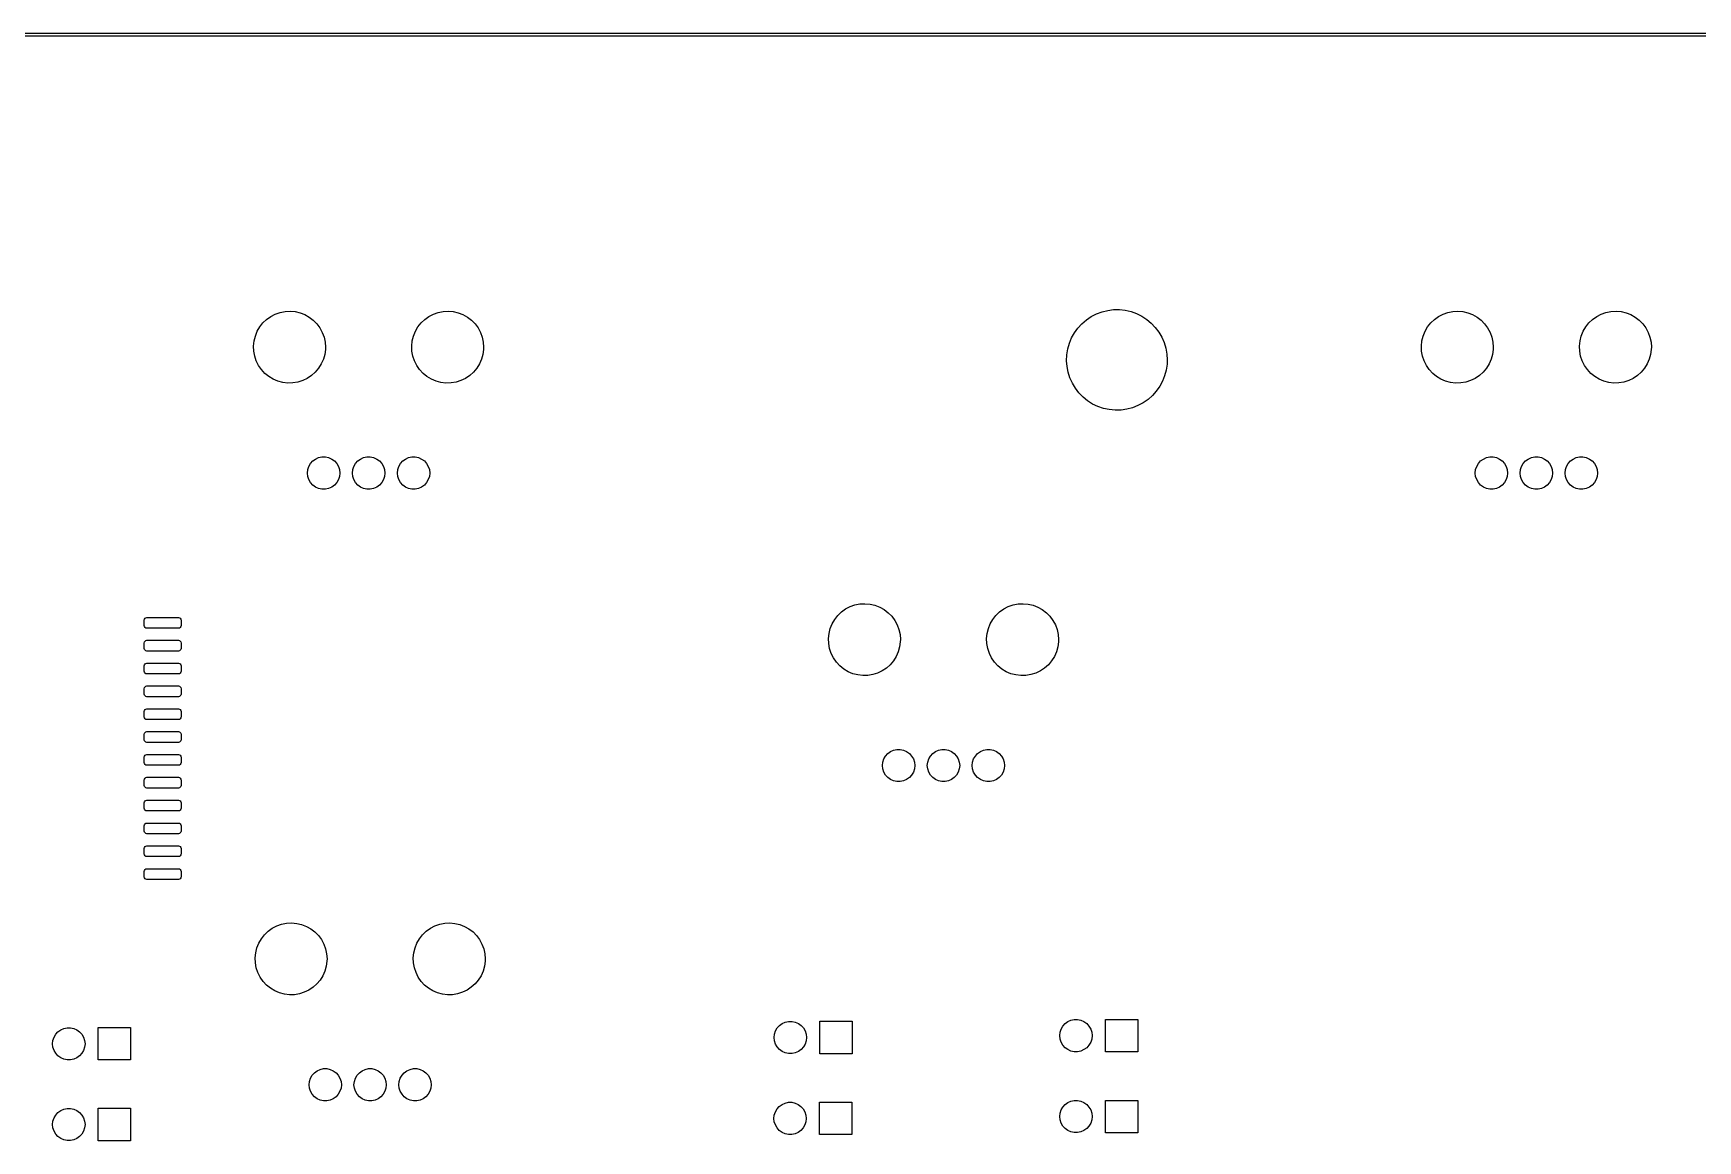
# Model space of a CAD drawing. Extents: x 0 to 360, y 0 to 260.
# Drawn here: x 179.4 to 272, y 198.5 to 260.1 of the extents above; entities that cross this region are included whole.
import ezdxf

# ---------------------------------------------------------------- set-up
doc = ezdxf.new("R2010")
doc.units = 0
doc.layers.add('BLACK', color=7, linetype='CONTINUOUS')

msp = doc.modelspace()

# ---------------------------------------------------------------- linework, layer by layer
at = {"layer": 'BLACK', "linetype": 'CONTINUOUS'}
for p, q in [((0, 260.075), (360, 260.075)), ((359.925, 259.925), (0.075, 259.925)), ((192.816, 244.456), (193.082, 244.549)), ((193.082, 244.549), (193.359, 244.604)), ((193.359, 244.604), (193.641, 244.62)), ((193.641, 244.62), (193.923, 244.595)), ((193.923, 244.595), (194.198, 244.532)), ((194.198, 244.532), (194.462, 244.43)), ((201.616, 244.456), (201.882, 244.549)), ((201.882, 244.549), (202.159, 244.604)), ((202.159, 244.604), (202.441, 244.62)), ((202.441, 244.62), (202.723, 244.595)), ((202.723, 244.595), (202.998, 244.532)), ((202.998, 244.532), (203.262, 244.43)), ((238.514, 244.472), (238.82, 244.587)), ((238.82, 244.587), (239.138, 244.665)), ((239.138, 244.665), (239.462, 244.706)), ((239.462, 244.706), (239.79, 244.708)), ((239.79, 244.708), (240.115, 244.673)), ((240.115, 244.673), (240.434, 244.599)), ((240.434, 244.599), (240.742, 244.489)), ((257.796, 244.456), (258.062, 244.549)), ((258.062, 244.549), (258.339, 244.604)), ((258.339, 244.604), (258.621, 244.62)), ((258.621, 244.62), (258.903, 244.595)), ((258.903, 244.595), (259.178, 244.532)), ((259.178, 244.532), (259.442, 244.43)), ((266.596, 244.456), (266.862, 244.549)), ((266.862, 244.549), (267.139, 244.604)), ((267.139, 244.604), (267.421, 244.62)), ((267.421, 244.62), (267.703, 244.595)), ((267.703, 244.595), (267.978, 244.532)), ((267.978, 244.532), (268.242, 244.43)), ((191.814, 243.5), (191.956, 243.744)), ((191.956, 243.744), (192.131, 243.966)), ((192.131, 243.966), (192.335, 244.161)), ((192.335, 244.161), (192.565, 244.325)), ((192.565, 244.325), (192.816, 244.456)), ((194.462, 244.43), (194.708, 244.292)), ((194.708, 244.292), (194.933, 244.12)), ((194.933, 244.12), (195.131, 243.919)), ((195.131, 243.919), (195.299, 243.692)), ((195.299, 243.692), (195.433, 243.443)), ((200.614, 243.5), (200.756, 243.744)), ((200.756, 243.744), (200.931, 243.966)), ((200.931, 243.966), (201.135, 244.161)), ((201.135, 244.161), (201.365, 244.325)), ((201.365, 244.325), (201.616, 244.456)), ((203.262, 244.43), (203.508, 244.292)), ((203.508, 244.292), (203.733, 244.12)), ((203.733, 244.12), (203.931, 243.919)), ((203.931, 243.919), (204.099, 243.692)), ((204.099, 243.692), (204.233, 243.443)), ((237.289, 243.421), (237.481, 243.685)), ((237.481, 243.685), (237.703, 243.926)), ((237.703, 243.926), (237.951, 244.139)), ((237.951, 244.139), (238.223, 244.322)), ((238.223, 244.322), (238.514, 244.472)), ((240.742, 244.489), (241.035, 244.344)), ((241.035, 244.344), (241.31, 244.166)), ((241.31, 244.166), (241.561, 243.956)), ((241.561, 243.956), (241.787, 243.719)), ((241.787, 243.719), (241.983, 243.457)), ((256.794, 243.5), (256.936, 243.744)), ((256.936, 243.744), (257.111, 243.966)), ((257.111, 243.966), (257.315, 244.161)), ((257.315, 244.161), (257.545, 244.325)), ((257.545, 244.325), (257.796, 244.456)), ((259.442, 244.43), (259.688, 244.292)), ((259.688, 244.292), (259.913, 244.12)), ((259.913, 244.12), (260.111, 243.919)), ((260.111, 243.919), (260.279, 243.692)), ((260.279, 243.692), (260.413, 243.443)), ((265.594, 243.5), (265.736, 243.744)), ((265.736, 243.744), (265.911, 243.966)), ((265.911, 243.966), (266.115, 244.161)), ((266.115, 244.161), (266.345, 244.325)), ((266.345, 244.325), (266.596, 244.456)), ((268.242, 244.43), (268.488, 244.292)), ((268.488, 244.292), (268.713, 244.12)), ((268.713, 244.12), (268.911, 243.919)), ((268.911, 243.919), (269.079, 243.692)), ((269.079, 243.692), (269.213, 243.443)), ((191.611, 242.683), (191.64, 242.964)), ((191.622, 242.401), (191.611, 242.683)), ((191.64, 242.964), (191.708, 243.238)), ((191.708, 243.238), (191.814, 243.5)), ((195.433, 243.443), (195.531, 243.178)), ((195.531, 243.178), (195.59, 242.902)), ((195.59, 242.902), (195.61, 242.62)), ((200.411, 242.683), (200.44, 242.964)), ((200.422, 242.401), (200.411, 242.683)), ((200.44, 242.964), (200.508, 243.238)), ((200.508, 243.238), (200.614, 243.5)), ((204.233, 243.443), (204.331, 243.178)), ((204.331, 243.178), (204.39, 242.902)), ((204.39, 242.902), (204.41, 242.62)), ((236.914, 242.518), (237.004, 242.833)), ((237.004, 242.833), (237.129, 243.135)), ((237.129, 243.135), (237.289, 243.421)), ((241.983, 243.457), (242.147, 243.174)), ((242.147, 243.174), (242.277, 242.874)), ((242.277, 242.874), (242.372, 242.561)), ((256.591, 242.683), (256.62, 242.964)), ((256.602, 242.401), (256.591, 242.683)), ((256.62, 242.964), (256.688, 243.238)), ((256.688, 243.238), (256.794, 243.5)), ((260.413, 243.443), (260.511, 243.178)), ((260.511, 243.178), (260.57, 242.902)), ((260.57, 242.902), (260.59, 242.62)), ((265.391, 242.683), (265.42, 242.964)), ((265.402, 242.401), (265.391, 242.683)), ((265.42, 242.964), (265.488, 243.238)), ((265.488, 243.238), (265.594, 243.5)), ((269.213, 243.443), (269.311, 243.178)), ((269.311, 243.178), (269.37, 242.902)), ((269.37, 242.902), (269.39, 242.62)), ((191.673, 242.123), (191.622, 242.401)), ((191.762, 241.855), (191.673, 242.123)), ((191.889, 241.602), (191.762, 241.855)), ((195.492, 241.943), (195.378, 241.684)), ((195.568, 242.214), (195.492, 241.943)), ((195.606, 242.494), (195.568, 242.214)), ((195.61, 242.62), (195.606, 242.494)), ((200.473, 242.123), (200.422, 242.401)), ((200.562, 241.855), (200.473, 242.123)), ((200.689, 241.602), (200.562, 241.855)), ((204.292, 241.943), (204.178, 241.684)), ((204.368, 242.214), (204.292, 241.943)), ((204.406, 242.494), (204.368, 242.214)), ((204.41, 242.62), (204.406, 242.494)), ((236.848, 241.868), (236.862, 242.195)), ((236.873, 241.542), (236.848, 241.868)), ((236.862, 242.195), (236.914, 242.518)), ((242.372, 242.561), (242.429, 242.239)), ((242.429, 242.239), (242.448, 241.912)), ((242.448, 241.912), (242.438, 241.673)), ((256.653, 242.123), (256.602, 242.401)), ((256.742, 241.855), (256.653, 242.123)), ((256.869, 241.602), (256.742, 241.855)), ((260.472, 241.943), (260.358, 241.684)), ((260.548, 242.214), (260.472, 241.943)), ((260.586, 242.494), (260.548, 242.214)), ((260.59, 242.62), (260.586, 242.494)), ((265.453, 242.123), (265.402, 242.401)), ((265.542, 241.855), (265.453, 242.123)), ((265.669, 241.602), (265.542, 241.855)), ((269.272, 241.943), (269.158, 241.684)), ((269.348, 242.214), (269.272, 241.943)), ((269.386, 242.494), (269.348, 242.214)), ((269.39, 242.62), (269.386, 242.494)), ((192.049, 241.37), (191.889, 241.602)), ((192.241, 241.162), (192.049, 241.37)), ((192.46, 240.984), (192.241, 241.162)), ((192.702, 240.838), (192.46, 240.984)), ((192.962, 240.728), (192.702, 240.838)), ((194.601, 240.883), (194.346, 240.76)), ((194.836, 241.04), (194.601, 240.883)), ((195.046, 241.228), (194.836, 241.04)), ((195.228, 241.444), (195.046, 241.228)), ((195.378, 241.684), (195.228, 241.444)), ((200.849, 241.37), (200.689, 241.602)), ((201.041, 241.162), (200.849, 241.37)), ((201.26, 240.984), (201.041, 241.162)), ((201.502, 240.838), (201.26, 240.984)), ((201.762, 240.728), (201.502, 240.838)), ((203.401, 240.883), (203.146, 240.76)), ((203.636, 241.04), (203.401, 240.883)), ((203.846, 241.228), (203.636, 241.04)), ((204.028, 241.444), (203.846, 241.228)), ((204.178, 241.684), (204.028, 241.444)), ((236.935, 241.22), (236.873, 241.542)), ((237.034, 240.909), (236.935, 241.22)), ((237.169, 240.61), (237.034, 240.909)), ((242.306, 241.033), (242.186, 240.729)), ((242.391, 241.349), (242.306, 241.033)), ((242.438, 241.673), (242.391, 241.349)), ((257.029, 241.37), (256.869, 241.602)), ((257.221, 241.162), (257.029, 241.37)), ((257.44, 240.984), (257.221, 241.162)), ((257.682, 240.838), (257.44, 240.984)), ((257.942, 240.728), (257.682, 240.838)), ((259.581, 240.883), (259.326, 240.76)), ((259.816, 241.04), (259.581, 240.883)), ((260.026, 241.228), (259.816, 241.04)), ((260.208, 241.444), (260.026, 241.228)), ((260.358, 241.684), (260.208, 241.444)), ((265.829, 241.37), (265.669, 241.602)), ((266.021, 241.162), (265.829, 241.37)), ((266.24, 240.984), (266.021, 241.162)), ((266.482, 240.838), (266.24, 240.984)), ((266.742, 240.728), (266.482, 240.838)), ((268.381, 240.883), (268.126, 240.76)), ((268.616, 241.04), (268.381, 240.883)), ((268.826, 241.228), (268.616, 241.04)), ((269.008, 241.444), (268.826, 241.228)), ((269.158, 241.684), (269.008, 241.444)), ((193.235, 240.655), (192.962, 240.728)), ((193.516, 240.622), (193.235, 240.655)), ((193.798, 240.629), (193.516, 240.622)), ((194.077, 240.675), (193.798, 240.629)), ((194.346, 240.76), (194.077, 240.675)), ((202.035, 240.655), (201.762, 240.728)), ((202.316, 240.622), (202.035, 240.655)), ((202.598, 240.629), (202.316, 240.622)), ((202.877, 240.675), (202.598, 240.629)), ((203.146, 240.76), (202.877, 240.675)), ((237.338, 240.33), (237.169, 240.61)), ((237.538, 240.071), (237.338, 240.33)), ((237.767, 239.838), (237.538, 240.071)), ((241.624, 239.929), (241.38, 239.712)), ((241.842, 240.173), (241.624, 239.929)), ((242.03, 240.441), (241.842, 240.173)), ((242.186, 240.729), (242.03, 240.441)), ((258.215, 240.655), (257.942, 240.728)), ((258.496, 240.622), (258.215, 240.655)), ((258.778, 240.629), (258.496, 240.622)), ((259.057, 240.675), (258.778, 240.629)), ((259.326, 240.76), (259.057, 240.675)), ((267.015, 240.655), (266.742, 240.728)), ((267.296, 240.622), (267.015, 240.655)), ((267.578, 240.629), (267.296, 240.622)), ((267.857, 240.675), (267.578, 240.629)), ((268.126, 240.76), (267.857, 240.675)), ((238.022, 239.632), (237.767, 239.838)), ((238.299, 239.458), (238.022, 239.632)), ((238.595, 239.318), (238.299, 239.458)), ((238.904, 239.213), (238.595, 239.318)), ((239.224, 239.144), (238.904, 239.213)), ((239.55, 239.114), (239.224, 239.144)), ((239.877, 239.121), (239.55, 239.114)), ((240.201, 239.167), (239.877, 239.121)), ((240.518, 239.251), (240.201, 239.167)), ((240.822, 239.37), (240.518, 239.251)), ((241.111, 239.525), (240.822, 239.37)), ((241.38, 239.712), (241.111, 239.525)), ((194.782, 236.149), (194.908, 236.289)), ((194.908, 236.289), (195.06, 236.399)), ((195.06, 236.399), (195.232, 236.476)), ((195.232, 236.476), (195.416, 236.515)), ((195.416, 236.515), (195.604, 236.515)), ((195.604, 236.515), (195.788, 236.476)), ((195.788, 236.476), (195.96, 236.399)), ((195.96, 236.399), (196.112, 236.289)), ((196.112, 236.289), (196.238, 236.149)), ((197.282, 236.149), (197.408, 236.289)), ((197.408, 236.289), (197.56, 236.399)), ((197.56, 236.399), (197.732, 236.476)), ((197.732, 236.476), (197.916, 236.515)), ((197.916, 236.515), (198.104, 236.515)), ((198.104, 236.515), (198.288, 236.476)), ((198.288, 236.476), (198.46, 236.399)), ((198.46, 236.399), (198.612, 236.289)), ((198.612, 236.289), (198.738, 236.149)), ((199.782, 236.149), (199.908, 236.289)), ((199.908, 236.289), (200.06, 236.399)), ((200.06, 236.399), (200.232, 236.476)), ((200.232, 236.476), (200.416, 236.515)), ((200.416, 236.515), (200.604, 236.515)), ((200.604, 236.515), (200.788, 236.476)), ((200.788, 236.476), (200.96, 236.399)), ((200.96, 236.399), (201.112, 236.289)), ((201.112, 236.289), (201.238, 236.149)), ((259.762, 236.149), (259.888, 236.289)), ((259.888, 236.289), (260.04, 236.399)), ((260.04, 236.399), (260.212, 236.476)), ((260.212, 236.476), (260.396, 236.515)), ((260.396, 236.515), (260.584, 236.515)), ((260.584, 236.515), (260.768, 236.476)), ((260.768, 236.476), (260.94, 236.399)), ((260.94, 236.399), (261.092, 236.289)), ((261.092, 236.289), (261.218, 236.149)), ((262.262, 236.149), (262.388, 236.289)), ((262.388, 236.289), (262.54, 236.399)), ((262.54, 236.399), (262.712, 236.476)), ((262.712, 236.476), (262.896, 236.515)), ((262.896, 236.515), (263.084, 236.515)), ((263.084, 236.515), (263.268, 236.476)), ((263.268, 236.476), (263.44, 236.399)), ((263.44, 236.399), (263.592, 236.289)), ((263.592, 236.289), (263.718, 236.149)), ((264.762, 236.149), (264.888, 236.289)), ((264.888, 236.289), (265.04, 236.399)), ((265.04, 236.399), (265.212, 236.476)), ((265.212, 236.476), (265.396, 236.515)), ((265.396, 236.515), (265.584, 236.515)), ((265.584, 236.515), (265.768, 236.476)), ((265.768, 236.476), (265.94, 236.399)), ((265.94, 236.399), (266.092, 236.289)), ((266.092, 236.289), (266.218, 236.149)), ((194.61, 235.62), (194.63, 235.807)), ((194.63, 235.433), (194.61, 235.62)), ((194.63, 235.807), (194.688, 235.986)), ((194.688, 235.254), (194.63, 235.433)), ((194.688, 235.986), (194.782, 236.149)), ((194.782, 235.091), (194.688, 235.254)), ((196.238, 236.149), (196.332, 235.986)), ((196.332, 235.254), (196.238, 235.091)), ((196.332, 235.986), (196.39, 235.807)), ((196.39, 235.433), (196.332, 235.254)), ((196.39, 235.807), (196.41, 235.62)), ((196.41, 235.62), (196.39, 235.433)), ((197.11, 235.62), (197.13, 235.807)), ((197.13, 235.433), (197.11, 235.62)), ((197.13, 235.807), (197.188, 235.986)), ((197.188, 235.254), (197.13, 235.433)), ((197.188, 235.986), (197.282, 236.149)), ((197.282, 235.091), (197.188, 235.254)), ((198.738, 236.149), (198.832, 235.986)), ((198.832, 235.254), (198.738, 235.091)), ((198.832, 235.986), (198.89, 235.807)), ((198.89, 235.433), (198.832, 235.254)), ((198.89, 235.807), (198.91, 235.62)), ((198.91, 235.62), (198.89, 235.433)), ((199.61, 235.62), (199.63, 235.807)), ((199.63, 235.433), (199.61, 235.62)), ((199.63, 235.807), (199.688, 235.986)), ((199.688, 235.254), (199.63, 235.433)), ((199.688, 235.986), (199.782, 236.149)), ((199.782, 235.091), (199.688, 235.254)), ((201.238, 236.149), (201.332, 235.986)), ((201.332, 235.254), (201.238, 235.091)), ((201.332, 235.986), (201.39, 235.807)), ((201.39, 235.433), (201.332, 235.254)), ((201.39, 235.807), (201.41, 235.62)), ((201.41, 235.62), (201.39, 235.433)), ((259.59, 235.62), (259.61, 235.807)), ((259.61, 235.433), (259.59, 235.62)), ((259.61, 235.807), (259.668, 235.986)), ((259.668, 235.254), (259.61, 235.433)), ((259.668, 235.986), (259.762, 236.149)), ((259.762, 235.091), (259.668, 235.254)), ((261.218, 236.149), (261.312, 235.986)), ((261.312, 235.254), (261.218, 235.091)), ((261.312, 235.986), (261.37, 235.807)), ((261.37, 235.433), (261.312, 235.254)), ((261.37, 235.807), (261.39, 235.62)), ((261.39, 235.62), (261.37, 235.433)), ((262.09, 235.62), (262.11, 235.807)), ((262.11, 235.433), (262.09, 235.62)), ((262.11, 235.807), (262.168, 235.986)), ((262.168, 235.254), (262.11, 235.433)), ((262.168, 235.986), (262.262, 236.149)), ((262.262, 235.091), (262.168, 235.254)), ((263.718, 236.149), (263.812, 235.986)), ((263.812, 235.254), (263.718, 235.091)), ((263.812, 235.986), (263.87, 235.807)), ((263.87, 235.433), (263.812, 235.254)), ((263.87, 235.807), (263.89, 235.62)), ((263.89, 235.62), (263.87, 235.433)), ((264.59, 235.62), (264.61, 235.807)), ((264.61, 235.433), (264.59, 235.62)), ((264.61, 235.807), (264.668, 235.986)), ((264.668, 235.254), (264.61, 235.433)), ((264.668, 235.986), (264.762, 236.149)), ((264.762, 235.091), (264.668, 235.254)), ((266.218, 236.149), (266.312, 235.986)), ((266.312, 235.254), (266.218, 235.091)), ((266.312, 235.986), (266.37, 235.807)), ((266.37, 235.433), (266.312, 235.254)), ((266.37, 235.807), (266.39, 235.62)), ((266.39, 235.62), (266.37, 235.433)), ((194.908, 234.951), (194.782, 235.091)), ((195.06, 234.841), (194.908, 234.951)), ((195.232, 234.764), (195.06, 234.841)), ((195.416, 234.725), (195.232, 234.764)), ((195.604, 234.725), (195.416, 234.725)), ((195.788, 234.764), (195.604, 234.725)), ((195.96, 234.841), (195.788, 234.764)), ((196.112, 234.951), (195.96, 234.841)), ((196.238, 235.091), (196.112, 234.951)), ((197.408, 234.951), (197.282, 235.091)), ((197.56, 234.841), (197.408, 234.951)), ((197.732, 234.764), (197.56, 234.841)), ((197.916, 234.725), (197.732, 234.764)), ((198.104, 234.725), (197.916, 234.725)), ((198.288, 234.764), (198.104, 234.725)), ((198.46, 234.841), (198.288, 234.764)), ((198.612, 234.951), (198.46, 234.841)), ((198.738, 235.091), (198.612, 234.951)), ((199.908, 234.951), (199.782, 235.091)), ((200.06, 234.841), (199.908, 234.951)), ((200.232, 234.764), (200.06, 234.841)), ((200.416, 234.725), (200.232, 234.764)), ((200.604, 234.725), (200.416, 234.725)), ((200.788, 234.764), (200.604, 234.725)), ((200.96, 234.841), (200.788, 234.764)), ((201.112, 234.951), (200.96, 234.841)), ((201.238, 235.091), (201.112, 234.951)), ((259.888, 234.951), (259.762, 235.091)), ((260.04, 234.841), (259.888, 234.951)), ((260.212, 234.764), (260.04, 234.841)), ((260.396, 234.725), (260.212, 234.764)), ((260.584, 234.725), (260.396, 234.725)), ((260.768, 234.764), (260.584, 234.725)), ((260.94, 234.841), (260.768, 234.764)), ((261.092, 234.951), (260.94, 234.841)), ((261.218, 235.091), (261.092, 234.951)), ((262.388, 234.951), (262.262, 235.091)), ((262.54, 234.841), (262.388, 234.951)), ((262.712, 234.764), (262.54, 234.841)), ((262.896, 234.725), (262.712, 234.764)), ((263.084, 234.725), (262.896, 234.725)), ((263.268, 234.764), (263.084, 234.725)), ((263.44, 234.841), (263.268, 234.764)), ((263.592, 234.951), (263.44, 234.841)), ((263.718, 235.091), (263.592, 234.951)), ((264.888, 234.951), (264.762, 235.091)), ((265.04, 234.841), (264.888, 234.951)), ((265.212, 234.764), (265.04, 234.841)), ((265.396, 234.725), (265.212, 234.764)), ((265.584, 234.725), (265.396, 234.725)), ((265.768, 234.764), (265.584, 234.725)), ((265.94, 234.841), (265.768, 234.764)), ((266.092, 234.951), (265.94, 234.841)), ((266.218, 235.091), (266.092, 234.951)), ((224.121, 227.698), (224.325, 227.893)), ((224.325, 227.893), (224.555, 228.057)), ((224.555, 228.057), (224.806, 228.187)), ((224.806, 228.187), (225.072, 228.281)), ((225.072, 228.281), (225.349, 228.336)), ((225.349, 228.336), (225.631, 228.352)), ((225.631, 228.352), (225.913, 228.327)), ((225.913, 228.327), (226.188, 228.264)), ((226.188, 228.264), (226.452, 228.162)), ((226.452, 228.162), (226.698, 228.024)), ((226.698, 228.024), (226.923, 227.852)), ((226.923, 227.852), (227.121, 227.651)), ((232.921, 227.698), (233.125, 227.893)), ((233.125, 227.893), (233.355, 228.057)), ((233.355, 228.057), (233.606, 228.187)), ((233.606, 228.187), (233.872, 228.281)), ((233.872, 228.281), (234.149, 228.336)), ((234.149, 228.336), (234.431, 228.352)), ((234.431, 228.352), (234.713, 228.327)), ((234.713, 228.327), (234.988, 228.264)), ((234.988, 228.264), (235.252, 228.162)), ((235.252, 228.162), (235.498, 228.024)), ((235.498, 228.024), (235.723, 227.852)), ((235.723, 227.852), (235.921, 227.651)), ((185.525, 227.435), (185.536, 227.492)), ((185.525, 227.135), (185.525, 227.435)), ((185.536, 227.078), (185.525, 227.135)), ((185.536, 227.492), (185.569, 227.541)), ((185.569, 227.029), (185.536, 227.078)), ((185.569, 227.541), (185.618, 227.574)), ((185.618, 226.996), (185.569, 227.029)), ((185.618, 227.574), (185.675, 227.585)), ((185.675, 226.985), (185.618, 226.996)), ((185.675, 227.585), (187.425, 227.585)), ((187.425, 226.985), (185.675, 226.985)), ((187.425, 227.585), (187.482, 227.574)), ((187.482, 226.996), (187.425, 226.985)), ((187.482, 227.574), (187.531, 227.541)), ((187.531, 227.029), (187.482, 226.996)), ((187.531, 227.541), (187.564, 227.492)), ((187.564, 227.078), (187.531, 227.029)), ((187.564, 227.492), (187.575, 227.435)), ((187.575, 227.135), (187.564, 227.078)), ((187.575, 227.435), (187.575, 227.135)), ((223.63, 226.696), (223.698, 226.97)), ((223.698, 226.97), (223.804, 227.232)), ((223.804, 227.232), (223.946, 227.476)), ((223.946, 227.476), (224.121, 227.698)), ((227.121, 227.651), (227.289, 227.424)), ((227.289, 227.424), (227.423, 227.175)), ((227.423, 227.175), (227.521, 226.91)), ((227.521, 226.91), (227.58, 226.634)), ((232.43, 226.696), (232.498, 226.97)), ((232.498, 226.97), (232.604, 227.232)), ((232.604, 227.232), (232.746, 227.476)), ((232.746, 227.476), (232.921, 227.698)), ((235.921, 227.651), (236.089, 227.424)), ((236.089, 227.424), (236.223, 227.175)), ((236.223, 227.175), (236.321, 226.91)), ((236.321, 226.91), (236.38, 226.634)), ((185.525, 226.165), (185.536, 226.222)), ((185.525, 225.865), (185.525, 226.165)), ((185.536, 226.222), (185.569, 226.271)), ((185.569, 226.271), (185.618, 226.304)), ((185.618, 226.304), (185.675, 226.315)), ((185.675, 226.315), (187.425, 226.315)), ((187.425, 226.315), (187.482, 226.304)), ((187.482, 226.304), (187.531, 226.271)), ((187.531, 226.271), (187.564, 226.222)), ((187.564, 226.222), (187.575, 226.165)), ((187.575, 226.165), (187.575, 225.865)), ((223.601, 226.415), (223.63, 226.696)), ((223.612, 226.133), (223.601, 226.415)), ((223.663, 225.855), (223.612, 226.133)), ((227.596, 226.226), (227.558, 225.946)), ((227.58, 226.634), (227.6, 226.352)), ((227.6, 226.352), (227.596, 226.226)), ((232.401, 226.415), (232.43, 226.696)), ((232.412, 226.133), (232.401, 226.415)), ((232.463, 225.855), (232.412, 226.133)), ((236.396, 226.226), (236.358, 225.946)), ((236.38, 226.634), (236.4, 226.352)), ((236.4, 226.352), (236.396, 226.226)), ((185.536, 225.808), (185.525, 225.865)), ((185.569, 225.759), (185.536, 225.808)), ((185.618, 225.726), (185.569, 225.759)), ((185.675, 225.715), (185.618, 225.726)), ((187.425, 225.715), (185.675, 225.715)), ((187.482, 225.726), (187.425, 225.715)), ((187.531, 225.759), (187.482, 225.726)), ((187.564, 225.808), (187.531, 225.759)), ((187.575, 225.865), (187.564, 225.808)), ((223.752, 225.587), (223.663, 225.855)), ((223.879, 225.334), (223.752, 225.587)), ((224.039, 225.102), (223.879, 225.334)), ((224.231, 224.894), (224.039, 225.102)), ((227.218, 225.176), (227.036, 224.96)), ((227.368, 225.416), (227.218, 225.176)), ((227.482, 225.675), (227.368, 225.416)), ((227.558, 225.946), (227.482, 225.675)), ((232.552, 225.587), (232.463, 225.855)), ((232.679, 225.334), (232.552, 225.587)), ((232.839, 225.102), (232.679, 225.334)), ((233.031, 224.894), (232.839, 225.102)), ((236.018, 225.176), (235.836, 224.96)), ((236.168, 225.416), (236.018, 225.176)), ((236.282, 225.675), (236.168, 225.416)), ((236.358, 225.946), (236.282, 225.675)), ((185.525, 224.895), (185.536, 224.952)), ((185.525, 224.595), (185.525, 224.895)), ((185.536, 224.538), (185.525, 224.595)), ((185.536, 224.952), (185.569, 225.001)), ((185.569, 224.489), (185.536, 224.538)), ((185.569, 225.001), (185.618, 225.034)), ((185.618, 224.456), (185.569, 224.489)), ((185.618, 225.034), (185.675, 225.045)), ((185.675, 224.445), (185.618, 224.456)), ((185.675, 225.045), (187.425, 225.045)), ((187.425, 224.445), (185.675, 224.445)), ((187.425, 225.045), (187.482, 225.034)), ((187.482, 224.456), (187.425, 224.445)), ((187.482, 225.034), (187.531, 225.001)), ((187.531, 224.489), (187.482, 224.456)), ((187.531, 225.001), (187.564, 224.952)), ((187.564, 224.538), (187.531, 224.489)), ((187.564, 224.952), (187.575, 224.895)), ((187.575, 224.595), (187.564, 224.538)), ((187.575, 224.895), (187.575, 224.595)), ((224.45, 224.716), (224.231, 224.894)), ((224.692, 224.57), (224.45, 224.716)), ((224.952, 224.46), (224.692, 224.57)), ((225.225, 224.387), (224.952, 224.46)), ((225.506, 224.354), (225.225, 224.387)), ((225.788, 224.361), (225.506, 224.354)), ((226.067, 224.407), (225.788, 224.361)), ((226.336, 224.492), (226.067, 224.407)), ((226.591, 224.615), (226.336, 224.492)), ((226.826, 224.772), (226.591, 224.615)), ((227.036, 224.96), (226.826, 224.772)), ((233.25, 224.716), (233.031, 224.894)), ((233.492, 224.57), (233.25, 224.716)), ((233.752, 224.46), (233.492, 224.57)), ((234.025, 224.387), (233.752, 224.46)), ((234.306, 224.354), (234.025, 224.387)), ((234.588, 224.361), (234.306, 224.354)), ((234.867, 224.407), (234.588, 224.361)), ((235.136, 224.492), (234.867, 224.407)), ((235.391, 224.615), (235.136, 224.492)), ((235.626, 224.772), (235.391, 224.615)), ((235.836, 224.96), (235.626, 224.772)), ((185.525, 223.625), (185.536, 223.682)), ((185.525, 223.325), (185.525, 223.625)), ((185.536, 223.268), (185.525, 223.325)), ((185.536, 223.682), (185.569, 223.731)), ((185.569, 223.219), (185.536, 223.268)), ((185.569, 223.731), (185.618, 223.764)), ((185.618, 223.186), (185.569, 223.219)), ((185.618, 223.764), (185.675, 223.775)), ((185.675, 223.775), (187.425, 223.775)), ((187.425, 223.775), (187.482, 223.764)), ((187.482, 223.764), (187.531, 223.731)), ((187.531, 223.219), (187.482, 223.186)), ((187.531, 223.731), (187.564, 223.682)), ((187.564, 223.268), (187.531, 223.219)), ((187.564, 223.682), (187.575, 223.625)), ((187.575, 223.325), (187.564, 223.268)), ((187.575, 223.625), (187.575, 223.325)), ((185.525, 222.355), (185.536, 222.412)), ((185.525, 222.055), (185.525, 222.355)), ((185.536, 222.412), (185.569, 222.461)), ((185.569, 222.461), (185.618, 222.494)), ((185.675, 223.175), (185.618, 223.186)), ((185.618, 222.494), (185.675, 222.505)), ((187.425, 223.175), (185.675, 223.175)), ((185.675, 222.505), (187.425, 222.505)), ((187.482, 223.186), (187.425, 223.175)), ((187.425, 222.505), (187.482, 222.494)), ((187.482, 222.494), (187.531, 222.461)), ((187.531, 222.461), (187.564, 222.412)), ((187.564, 222.412), (187.575, 222.355)), ((187.575, 222.355), (187.575, 222.055)), ((185.536, 221.998), (185.525, 222.055)), ((185.569, 221.949), (185.536, 221.998)), ((185.618, 221.916), (185.569, 221.949)), ((185.675, 221.905), (185.618, 221.916)), ((187.425, 221.905), (185.675, 221.905)), ((187.482, 221.916), (187.425, 221.905)), ((187.531, 221.949), (187.482, 221.916)), ((187.564, 221.998), (187.531, 221.949)), ((187.575, 222.055), (187.564, 221.998)), ((185.525, 221.085), (185.536, 221.142)), ((185.525, 220.785), (185.525, 221.085)), ((185.536, 220.728), (185.525, 220.785)), ((185.536, 221.142), (185.569, 221.191)), ((185.569, 220.679), (185.536, 220.728)), ((185.569, 221.191), (185.618, 221.224)), ((185.618, 220.646), (185.569, 220.679)), ((185.618, 221.224), (185.675, 221.235)), ((185.675, 220.635), (185.618, 220.646)), ((185.675, 221.235), (187.425, 221.235)), ((187.425, 220.635), (185.675, 220.635)), ((187.425, 221.235), (187.482, 221.224)), ((187.482, 220.646), (187.425, 220.635)), ((187.482, 221.224), (187.531, 221.191)), ((187.531, 220.679), (187.482, 220.646)), ((187.531, 221.191), (187.564, 221.142)), ((187.564, 220.728), (187.531, 220.679)), ((187.564, 221.142), (187.575, 221.085)), ((187.575, 220.785), (187.564, 220.728)), ((187.575, 221.085), (187.575, 220.785)), ((185.525, 219.815), (185.536, 219.872)), ((185.525, 219.515), (185.525, 219.815)), ((185.536, 219.458), (185.525, 219.515)), ((185.536, 219.872), (185.569, 219.921)), ((185.569, 219.921), (185.618, 219.954)), ((185.618, 219.954), (185.675, 219.965)), ((185.675, 219.965), (187.425, 219.965)), ((187.425, 219.965), (187.482, 219.954)), ((187.482, 219.954), (187.531, 219.921)), ((187.531, 219.921), (187.564, 219.872)), ((187.564, 219.872), (187.575, 219.815)), ((187.575, 219.515), (187.564, 219.458)), ((187.575, 219.815), (187.575, 219.515)), ((226.6, 219.352), (226.62, 219.539)), ((226.62, 219.539), (226.678, 219.718)), ((226.678, 219.718), (226.772, 219.881)), ((226.772, 219.881), (226.898, 220.021)), ((226.898, 220.021), (227.05, 220.131)), ((227.05, 220.131), (227.222, 220.208)), ((227.222, 220.208), (227.406, 220.247)), ((227.406, 220.247), (227.594, 220.247)), ((227.594, 220.247), (227.778, 220.208)), ((227.778, 220.208), (227.95, 220.131)), ((227.95, 220.131), (228.102, 220.021)), ((228.102, 220.021), (228.228, 219.881)), ((228.228, 219.881), (228.322, 219.718)), ((228.322, 219.718), (228.38, 219.539)), ((228.38, 219.539), (228.4, 219.352)), ((229.1, 219.352), (229.12, 219.539)), ((229.12, 219.539), (229.178, 219.718)), ((229.178, 219.718), (229.272, 219.881)), ((229.272, 219.881), (229.398, 220.021)), ((229.398, 220.021), (229.55, 220.131)), ((229.55, 220.131), (229.722, 220.208)), ((229.722, 220.208), (229.906, 220.247)), ((229.906, 220.247), (230.094, 220.247)), ((230.094, 220.247), (230.278, 220.208)), ((230.278, 220.208), (230.45, 220.131)), ((230.45, 220.131), (230.602, 220.021)), ((230.602, 220.021), (230.728, 219.881)), ((230.728, 219.881), (230.822, 219.718)), ((230.822, 219.718), (230.88, 219.539)), ((230.88, 219.539), (230.9, 219.352)), ((231.6, 219.352), (231.62, 219.539)), ((231.62, 219.539), (231.678, 219.718)), ((231.678, 219.718), (231.772, 219.881)), ((231.772, 219.881), (231.898, 220.021)), ((231.898, 220.021), (232.05, 220.131)), ((232.05, 220.131), (232.222, 220.208)), ((232.222, 220.208), (232.406, 220.247)), ((232.406, 220.247), (232.594, 220.247)), ((232.594, 220.247), (232.778, 220.208)), ((232.778, 220.208), (232.95, 220.131)), ((232.95, 220.131), (233.102, 220.021)), ((233.102, 220.021), (233.228, 219.881)), ((233.228, 219.881), (233.322, 219.718)), ((233.322, 219.718), (233.38, 219.539)), ((233.38, 219.539), (233.4, 219.352)), ((185.525, 218.545), (185.536, 218.602)), ((185.569, 219.409), (185.536, 219.458)), ((185.536, 218.602), (185.569, 218.651)), ((185.618, 219.376), (185.569, 219.409)), ((185.569, 218.651), (185.618, 218.684)), ((185.675, 219.365), (185.618, 219.376)), ((185.618, 218.684), (185.675, 218.695)), ((187.425, 219.365), (185.675, 219.365)), ((185.675, 218.695), (187.425, 218.695)), ((187.482, 219.376), (187.425, 219.365)), ((187.425, 218.695), (187.482, 218.684)), ((187.531, 219.409), (187.482, 219.376)), ((187.482, 218.684), (187.531, 218.651)), ((187.564, 219.458), (187.531, 219.409)), ((187.531, 218.651), (187.564, 218.602)), ((187.564, 218.602), (187.575, 218.545)), ((226.62, 219.165), (226.6, 219.352)), ((226.678, 218.986), (226.62, 219.165)), ((226.772, 218.823), (226.678, 218.986)), ((226.898, 218.683), (226.772, 218.823)), ((227.05, 218.573), (226.898, 218.683)), ((227.222, 218.496), (227.05, 218.573)), ((227.95, 218.573), (227.778, 218.496)), ((228.102, 218.683), (227.95, 218.573)), ((228.228, 218.823), (228.102, 218.683)), ((228.322, 218.986), (228.228, 218.823)), ((228.38, 219.165), (228.322, 218.986)), ((228.4, 219.352), (228.38, 219.165)), ((229.12, 219.165), (229.1, 219.352)), ((229.178, 218.986), (229.12, 219.165)), ((229.272, 218.823), (229.178, 218.986)), ((229.398, 218.683), (229.272, 218.823)), ((229.55, 218.573), (229.398, 218.683)), ((229.722, 218.496), (229.55, 218.573)), ((230.45, 218.573), (230.278, 218.496)), ((230.602, 218.683), (230.45, 218.573)), ((230.728, 218.823), (230.602, 218.683)), ((230.822, 218.986), (230.728, 218.823)), ((230.88, 219.165), (230.822, 218.986)), ((230.9, 219.352), (230.88, 219.165)), ((231.62, 219.165), (231.6, 219.352)), ((231.678, 218.986), (231.62, 219.165)), ((231.772, 218.823), (231.678, 218.986)), ((231.898, 218.683), (231.772, 218.823)), ((232.05, 218.573), (231.898, 218.683)), ((232.222, 218.496), (232.05, 218.573)), ((232.95, 218.573), (232.778, 218.496)), ((233.102, 218.683), (232.95, 218.573)), ((233.228, 218.823), (233.102, 218.683)), ((233.322, 218.986), (233.228, 218.823)), ((233.38, 219.165), (233.322, 218.986)), ((233.4, 219.352), (233.38, 219.165)), ((185.525, 218.245), (185.525, 218.545)), ((185.536, 218.188), (185.525, 218.245)), ((185.569, 218.139), (185.536, 218.188)), ((185.618, 218.106), (185.569, 218.139)), ((185.675, 218.095), (185.618, 218.106)), ((187.425, 218.095), (185.675, 218.095)), ((187.482, 218.106), (187.425, 218.095)), ((187.531, 218.139), (187.482, 218.106)), ((187.564, 218.188), (187.531, 218.139)), ((187.575, 218.245), (187.564, 218.188)), ((187.575, 218.545), (187.575, 218.245)), ((227.406, 218.457), (227.222, 218.496)), ((227.594, 218.457), (227.406, 218.457)), ((227.778, 218.496), (227.594, 218.457)), ((229.906, 218.457), (229.722, 218.496)), ((230.094, 218.457), (229.906, 218.457)), ((230.278, 218.496), (230.094, 218.457)), ((232.406, 218.457), (232.222, 218.496)), ((232.594, 218.457), (232.406, 218.457)), ((232.778, 218.496), (232.594, 218.457)), ((185.525, 217.275), (185.536, 217.332)), ((185.525, 216.975), (185.525, 217.275)), ((185.536, 216.918), (185.525, 216.975)), ((185.536, 217.332), (185.569, 217.381)), ((185.569, 216.869), (185.536, 216.918)), ((185.569, 217.381), (185.618, 217.414)), ((185.618, 216.836), (185.569, 216.869)), ((185.618, 217.414), (185.675, 217.425)), ((185.675, 216.825), (185.618, 216.836)), ((185.675, 217.425), (187.425, 217.425)), ((187.425, 216.825), (185.675, 216.825)), ((187.425, 217.425), (187.482, 217.414)), ((187.482, 216.836), (187.425, 216.825)), ((187.482, 217.414), (187.531, 217.381)), ((187.531, 216.869), (187.482, 216.836)), ((187.531, 217.381), (187.564, 217.332)), ((187.564, 216.918), (187.531, 216.869)), ((187.564, 217.332), (187.575, 217.275)), ((187.575, 216.975), (187.564, 216.918)), ((187.575, 217.275), (187.575, 216.975)), ((185.525, 216.005), (185.536, 216.062)), ((185.525, 215.705), (185.525, 216.005)), ((185.536, 216.062), (185.569, 216.111)), ((185.569, 216.111), (185.618, 216.144)), ((185.618, 216.144), (185.675, 216.155)), ((185.675, 216.155), (187.425, 216.155)), ((187.425, 216.155), (187.482, 216.144)), ((187.482, 216.144), (187.531, 216.111)), ((187.531, 216.111), (187.564, 216.062)), ((187.564, 216.062), (187.575, 216.005)), ((187.575, 216.005), (187.575, 215.705)), ((185.536, 215.648), (185.525, 215.705)), ((185.569, 215.599), (185.536, 215.648)), ((185.618, 215.566), (185.569, 215.599)), ((185.569, 214.841), (185.618, 214.874)), ((185.675, 215.555), (185.618, 215.566)), ((185.618, 214.874), (185.675, 214.885)), ((187.425, 215.555), (185.675, 215.555)), ((185.675, 214.885), (187.425, 214.885)), ((187.482, 215.566), (187.425, 215.555)), ((187.425, 214.885), (187.482, 214.874)), ((187.531, 215.599), (187.482, 215.566)), ((187.482, 214.874), (187.531, 214.841)), ((187.564, 215.648), (187.531, 215.599)), ((187.575, 215.705), (187.564, 215.648)), ((185.525, 214.735), (185.536, 214.792)), ((185.525, 214.435), (185.525, 214.735)), ((185.536, 214.378), (185.525, 214.435)), ((185.536, 214.792), (185.569, 214.841)), ((185.569, 214.329), (185.536, 214.378)), ((185.618, 214.296), (185.569, 214.329)), ((185.675, 214.285), (185.618, 214.296)), ((187.425, 214.285), (185.675, 214.285)), ((187.482, 214.296), (187.425, 214.285)), ((187.531, 214.329), (187.482, 214.296)), ((187.531, 214.841), (187.564, 214.792)), ((187.564, 214.378), (187.531, 214.329)), ((187.564, 214.792), (187.575, 214.735)), ((187.575, 214.435), (187.564, 214.378)), ((187.575, 214.735), (187.575, 214.435)), ((185.525, 213.465), (185.536, 213.522)), ((185.525, 213.165), (185.525, 213.465)), ((185.536, 213.108), (185.525, 213.165)), ((185.536, 213.522), (185.569, 213.571)), ((185.569, 213.059), (185.536, 213.108)), ((185.569, 213.571), (185.618, 213.604)), ((185.618, 213.026), (185.569, 213.059)), ((185.618, 213.604), (185.675, 213.615)), ((185.675, 213.015), (185.618, 213.026)), ((185.675, 213.615), (187.425, 213.615)), ((187.425, 213.015), (185.675, 213.015)), ((187.425, 213.615), (187.482, 213.604)), ((187.482, 213.026), (187.425, 213.015)), ((187.482, 213.604), (187.531, 213.571)), ((187.531, 213.059), (187.482, 213.026)), ((187.531, 213.571), (187.564, 213.522)), ((187.564, 213.108), (187.531, 213.059)), ((187.564, 213.522), (187.575, 213.465)), ((187.575, 213.165), (187.564, 213.108)), ((187.575, 213.465), (187.575, 213.165)), ((192.422, 210.139), (192.652, 210.303)), ((192.652, 210.303), (192.903, 210.433)), ((192.903, 210.433), (193.169, 210.527)), ((193.169, 210.527), (193.446, 210.582)), ((193.446, 210.582), (193.728, 210.598)), ((193.728, 210.598), (194.01, 210.573)), ((194.01, 210.573), (194.285, 210.509)), ((194.285, 210.509), (194.549, 210.407)), ((194.549, 210.407), (194.795, 210.269)), ((194.795, 210.269), (195.02, 210.098)), ((201.222, 210.139), (201.452, 210.303)), ((201.452, 210.303), (201.703, 210.433)), ((201.703, 210.433), (201.969, 210.527)), ((201.969, 210.527), (202.246, 210.582)), ((202.246, 210.582), (202.528, 210.598)), ((202.528, 210.598), (202.81, 210.573)), ((202.81, 210.573), (203.085, 210.509)), ((203.085, 210.509), (203.349, 210.407)), ((203.349, 210.407), (203.595, 210.269)), ((203.595, 210.269), (203.82, 210.098)), ((191.795, 209.216), (191.901, 209.478)), ((191.901, 209.478), (192.043, 209.722)), ((192.043, 209.722), (192.218, 209.944)), ((192.218, 209.944), (192.422, 210.139)), ((195.02, 210.098), (195.218, 209.897)), ((195.218, 209.897), (195.386, 209.669)), ((195.386, 209.669), (195.52, 209.421)), ((195.52, 209.421), (195.618, 209.156)), ((200.595, 209.216), (200.701, 209.478)), ((200.701, 209.478), (200.843, 209.722)), ((200.843, 209.722), (201.018, 209.944)), ((201.018, 209.944), (201.222, 210.139)), ((203.82, 210.098), (204.018, 209.897)), ((204.018, 209.897), (204.186, 209.669)), ((204.186, 209.669), (204.32, 209.421)), ((204.32, 209.421), (204.418, 209.156)), ((191.698, 208.661), (191.727, 208.942)), ((191.709, 208.378), (191.698, 208.661)), ((191.727, 208.942), (191.795, 209.216)), ((195.618, 209.156), (195.677, 208.88)), ((195.693, 208.472), (195.655, 208.192)), ((195.677, 208.88), (195.697, 208.598)), ((195.697, 208.598), (195.693, 208.472)), ((200.498, 208.661), (200.527, 208.942)), ((200.509, 208.378), (200.498, 208.661)), ((200.527, 208.942), (200.595, 209.216)), ((204.418, 209.156), (204.477, 208.88)), ((204.493, 208.472), (204.455, 208.192)), ((204.477, 208.88), (204.497, 208.598)), ((204.497, 208.598), (204.493, 208.472)), ((191.76, 208.1), (191.709, 208.378)), ((191.849, 207.832), (191.76, 208.1)), ((191.975, 207.58), (191.849, 207.832)), ((192.136, 207.347), (191.975, 207.58)), ((195.465, 207.662), (195.315, 207.422)), ((195.579, 207.92), (195.465, 207.662)), ((195.655, 208.192), (195.579, 207.92)), ((200.56, 208.1), (200.509, 208.378)), ((200.649, 207.832), (200.56, 208.1)), ((200.775, 207.58), (200.649, 207.832)), ((200.936, 207.347), (200.775, 207.58)), ((204.265, 207.662), (204.115, 207.422)), ((204.379, 207.92), (204.265, 207.662)), ((204.455, 208.192), (204.379, 207.92)), ((192.328, 207.14), (192.136, 207.347)), ((192.547, 206.962), (192.328, 207.14)), ((192.789, 206.816), (192.547, 206.962)), ((193.049, 206.706), (192.789, 206.816)), ((193.322, 206.633), (193.049, 206.706)), ((193.603, 206.6), (193.322, 206.633)), ((193.885, 206.607), (193.603, 206.6)), ((194.164, 206.653), (193.885, 206.607)), ((194.433, 206.738), (194.164, 206.653)), ((194.688, 206.861), (194.433, 206.738)), ((194.923, 207.018), (194.688, 206.861)), ((195.133, 207.206), (194.923, 207.018)), ((195.315, 207.422), (195.133, 207.206)), ((201.128, 207.14), (200.936, 207.347)), ((201.347, 206.962), (201.128, 207.14)), ((201.589, 206.816), (201.347, 206.962)), ((201.849, 206.706), (201.589, 206.816)), ((202.122, 206.633), (201.849, 206.706)), ((202.403, 206.6), (202.122, 206.633)), ((202.685, 206.607), (202.403, 206.6)), ((202.964, 206.653), (202.685, 206.607)), ((203.233, 206.738), (202.964, 206.653)), ((203.488, 206.861), (203.233, 206.738)), ((203.723, 207.018), (203.488, 206.861)), ((203.933, 207.206), (203.723, 207.018)), ((204.115, 207.422), (203.933, 207.206)), ((180.88, 204.656), (181.051, 204.732)), ((181.051, 204.732), (181.236, 204.771)), ((181.236, 204.771), (181.424, 204.771)), ((181.424, 204.771), (181.608, 204.732)), ((181.608, 204.732), (181.78, 204.656)), ((182.97, 202.976), (182.97, 204.776)), ((182.97, 204.776), (184.77, 204.776)), ((184.77, 204.776), (184.77, 202.976)), ((220.654, 204.592), (220.748, 204.755)), ((220.748, 204.755), (220.874, 204.895)), ((220.874, 204.895), (221.027, 205.006)), ((221.027, 205.006), (221.198, 205.082)), ((221.198, 205.082), (221.383, 205.121)), ((221.383, 205.121), (221.571, 205.121)), ((221.571, 205.121), (221.755, 205.082)), ((221.755, 205.082), (221.927, 205.006)), ((221.927, 205.006), (222.079, 204.895)), ((222.079, 204.895), (222.205, 204.755)), ((222.205, 204.755), (222.299, 204.592)), ((223.117, 203.326), (223.117, 205.126)), ((223.117, 205.126), (224.917, 205.126)), ((224.917, 205.126), (224.917, 203.326)), ((236.487, 204.515), (236.545, 204.694)), ((236.545, 204.694), (236.639, 204.857)), ((236.639, 204.857), (236.765, 204.997)), ((236.765, 204.997), (236.917, 205.107)), ((236.917, 205.107), (237.089, 205.184)), ((237.089, 205.184), (237.273, 205.223)), ((237.273, 205.223), (237.461, 205.223)), ((237.461, 205.223), (237.645, 205.184)), ((237.645, 205.184), (237.817, 205.107)), ((237.817, 205.107), (237.969, 204.997)), ((237.969, 204.997), (238.095, 204.857)), ((238.095, 204.857), (238.189, 204.694)), ((238.189, 204.694), (238.247, 204.515)), ((239.007, 203.428), (239.007, 205.228)), ((239.007, 205.228), (240.807, 205.228)), ((240.807, 205.228), (240.807, 203.428)), ((180.43, 203.876), (180.449, 204.063)), ((180.449, 203.689), (180.43, 203.876)), ((180.449, 204.063), (180.507, 204.242)), ((180.507, 204.242), (180.601, 204.405)), ((180.601, 204.405), (180.727, 204.545)), ((180.727, 204.545), (180.88, 204.656)), ((181.78, 204.656), (181.932, 204.545)), ((181.932, 204.545), (182.058, 204.405)), ((182.058, 204.405), (182.152, 204.242)), ((182.152, 204.242), (182.21, 204.063)), ((182.21, 204.063), (182.23, 203.876)), ((182.23, 203.876), (182.21, 203.689)), ((220.577, 204.226), (220.596, 204.414)), ((220.596, 204.039), (220.577, 204.226)), ((220.596, 204.414), (220.654, 204.592)), ((220.654, 203.86), (220.596, 204.039)), ((220.748, 203.697), (220.654, 203.86)), ((222.299, 203.86), (222.205, 203.697)), ((222.299, 204.592), (222.357, 204.414)), ((222.357, 204.039), (222.299, 203.86)), ((222.357, 204.414), (222.377, 204.226)), ((222.377, 204.226), (222.357, 204.039)), ((236.467, 204.328), (236.487, 204.515)), ((236.487, 204.141), (236.467, 204.328)), ((236.545, 203.962), (236.487, 204.141)), ((236.639, 203.799), (236.545, 203.962)), ((236.765, 203.659), (236.639, 203.799)), ((238.095, 203.799), (237.969, 203.659)), ((238.189, 203.962), (238.095, 203.799)), ((238.247, 204.141), (238.189, 203.962)), ((238.247, 204.515), (238.267, 204.328)), ((238.267, 204.328), (238.247, 204.141)), ((180.507, 203.51), (180.449, 203.689)), ((180.601, 203.347), (180.507, 203.51)), ((180.727, 203.207), (180.601, 203.347)), ((180.88, 203.097), (180.727, 203.207)), ((181.051, 203.02), (180.88, 203.097)), ((181.236, 202.981), (181.051, 203.02)), ((181.424, 202.981), (181.236, 202.981)), ((181.608, 203.02), (181.424, 202.981)), ((181.78, 203.097), (181.608, 203.02)), ((181.932, 203.207), (181.78, 203.097)), ((182.058, 203.347), (181.932, 203.207)), ((182.152, 203.51), (182.058, 203.347)), ((182.21, 203.689), (182.152, 203.51)), ((184.77, 202.976), (182.97, 202.976)), ((220.874, 203.558), (220.748, 203.697)), ((221.027, 203.447), (220.874, 203.558)), ((221.198, 203.37), (221.027, 203.447)), ((221.383, 203.331), (221.198, 203.37)), ((221.571, 203.331), (221.383, 203.331)), ((221.755, 203.37), (221.571, 203.331)), ((221.927, 203.447), (221.755, 203.37)), ((222.079, 203.558), (221.927, 203.447)), ((222.205, 203.697), (222.079, 203.558)), ((224.917, 203.326), (223.117, 203.326)), ((236.917, 203.549), (236.765, 203.659)), ((237.089, 203.472), (236.917, 203.549)), ((237.273, 203.433), (237.089, 203.472)), ((237.461, 203.433), (237.273, 203.433)), ((237.645, 203.472), (237.461, 203.433)), ((237.817, 203.549), (237.645, 203.472)), ((237.969, 203.659), (237.817, 203.549)), ((240.807, 203.428), (239.007, 203.428)), ((194.717, 201.785), (194.775, 201.964)), ((194.775, 201.964), (194.869, 202.127)), ((194.869, 202.127), (194.995, 202.267)), ((194.995, 202.267), (195.147, 202.377)), ((195.147, 202.377), (195.319, 202.454)), ((195.319, 202.454), (195.503, 202.493)), ((195.503, 202.493), (195.691, 202.493)), ((195.691, 202.493), (195.875, 202.454)), ((195.875, 202.454), (196.047, 202.377)), ((196.047, 202.377), (196.199, 202.267)), ((196.199, 202.267), (196.325, 202.127)), ((196.325, 202.127), (196.419, 201.964)), ((196.419, 201.964), (196.477, 201.785)), ((197.217, 201.785), (197.275, 201.964)), ((197.275, 201.964), (197.369, 202.127)), ((197.369, 202.127), (197.495, 202.267)), ((197.495, 202.267), (197.647, 202.377)), ((197.647, 202.377), (197.819, 202.454)), ((197.819, 202.454), (198.003, 202.493)), ((198.003, 202.493), (198.191, 202.493)), ((198.191, 202.493), (198.375, 202.454)), ((198.375, 202.454), (198.547, 202.377)), ((198.547, 202.377), (198.699, 202.267)), ((198.699, 202.267), (198.825, 202.127)), ((198.825, 202.127), (198.919, 201.964)), ((198.919, 201.964), (198.977, 201.785)), ((199.717, 201.785), (199.775, 201.964)), ((199.775, 201.964), (199.869, 202.127)), ((199.869, 202.127), (199.995, 202.267)), ((199.995, 202.267), (200.147, 202.377)), ((200.147, 202.377), (200.319, 202.454)), ((200.319, 202.454), (200.503, 202.493)), ((200.503, 202.493), (200.691, 202.493)), ((200.691, 202.493), (200.875, 202.454)), ((200.875, 202.454), (201.047, 202.377)), ((201.047, 202.377), (201.199, 202.267)), ((201.199, 202.267), (201.325, 202.127)), ((201.325, 202.127), (201.419, 201.964)), ((201.419, 201.964), (201.477, 201.785)), ((194.697, 201.598), (194.717, 201.785)), ((194.717, 201.411), (194.697, 201.598)), ((194.775, 201.232), (194.717, 201.411)), ((194.869, 201.069), (194.775, 201.232)), ((194.995, 200.929), (194.869, 201.069)), ((196.325, 201.069), (196.199, 200.929)), ((196.419, 201.232), (196.325, 201.069)), ((196.477, 201.411), (196.419, 201.232)), ((196.477, 201.785), (196.497, 201.598)), ((196.497, 201.598), (196.477, 201.411)), ((197.197, 201.598), (197.217, 201.785)), ((197.217, 201.411), (197.197, 201.598)), ((197.275, 201.232), (197.217, 201.411)), ((197.369, 201.069), (197.275, 201.232)), ((197.495, 200.929), (197.369, 201.069)), ((198.825, 201.069), (198.699, 200.929)), ((198.919, 201.232), (198.825, 201.069)), ((198.977, 201.411), (198.919, 201.232)), ((198.977, 201.785), (198.997, 201.598)), ((198.997, 201.598), (198.977, 201.411)), ((199.697, 201.598), (199.717, 201.785)), ((199.717, 201.411), (199.697, 201.598)), ((199.775, 201.232), (199.717, 201.411)), ((199.869, 201.069), (199.775, 201.232)), ((199.995, 200.929), (199.869, 201.069)), ((201.325, 201.069), (201.199, 200.929)), ((201.419, 201.232), (201.325, 201.069)), ((201.477, 201.411), (201.419, 201.232)), ((201.477, 201.785), (201.497, 201.598)), ((201.497, 201.598), (201.477, 201.411)), ((180.601, 199.915), (180.727, 200.055)), ((180.727, 200.055), (180.88, 200.166)), ((180.88, 200.166), (181.051, 200.242)), ((181.051, 200.242), (181.236, 200.281)), ((181.236, 200.281), (181.424, 200.281)), ((181.424, 200.281), (181.608, 200.242)), ((181.608, 200.242), (181.78, 200.166)), ((181.78, 200.166), (181.932, 200.055)), ((181.932, 200.055), (182.058, 199.915)), ((182.97, 198.486), (182.97, 200.286)), ((182.97, 200.286), (184.77, 200.286)), ((184.77, 200.286), (184.77, 198.486)), ((195.147, 200.818), (194.995, 200.929)), ((195.319, 200.742), (195.147, 200.818)), ((195.503, 200.703), (195.319, 200.742)), ((195.691, 200.703), (195.503, 200.703)), ((195.875, 200.742), (195.691, 200.703)), ((196.047, 200.818), (195.875, 200.742)), ((196.199, 200.929), (196.047, 200.818)), ((197.647, 200.818), (197.495, 200.929)), ((197.819, 200.742), (197.647, 200.818)), ((198.003, 200.703), (197.819, 200.742)), ((198.191, 200.703), (198.003, 200.703)), ((198.375, 200.742), (198.191, 200.703)), ((198.547, 200.818), (198.375, 200.742)), ((198.699, 200.929), (198.547, 200.818)), ((200.147, 200.818), (199.995, 200.929)), ((200.319, 200.742), (200.147, 200.818)), ((200.503, 200.703), (200.319, 200.742)), ((200.691, 200.703), (200.503, 200.703)), ((200.875, 200.742), (200.691, 200.703)), ((201.047, 200.818), (200.875, 200.742)), ((201.199, 200.929), (201.047, 200.818)), ((220.586, 199.914), (220.644, 200.092)), ((220.644, 200.092), (220.738, 200.255)), ((220.738, 200.255), (220.864, 200.395)), ((220.864, 200.395), (221.017, 200.506)), ((221.017, 200.506), (221.188, 200.582)), ((221.188, 200.582), (221.373, 200.621)), ((221.373, 200.621), (221.561, 200.621)), ((221.561, 200.621), (221.745, 200.582)), ((221.745, 200.582), (221.917, 200.506)), ((221.917, 200.506), (222.069, 200.395)), ((222.069, 200.395), (222.195, 200.255)), ((222.195, 200.255), (222.289, 200.092)), ((222.289, 200.092), (222.347, 199.914)), ((223.107, 198.826), (223.107, 200.626)), ((223.107, 200.626), (224.907, 200.626)), ((224.907, 200.626), (224.907, 198.826)), ((236.487, 200.015), (236.545, 200.194)), ((236.545, 200.194), (236.639, 200.357)), ((236.639, 200.357), (236.765, 200.497)), ((236.765, 200.497), (236.917, 200.607)), ((236.917, 200.607), (237.089, 200.684)), ((237.089, 200.684), (237.273, 200.723)), ((237.273, 200.723), (237.461, 200.723)), ((237.461, 200.723), (237.645, 200.684)), ((237.645, 200.684), (237.817, 200.607)), ((237.817, 200.607), (237.969, 200.497)), ((237.969, 200.497), (238.095, 200.357)), ((238.095, 200.357), (238.189, 200.194)), ((238.189, 200.194), (238.247, 200.015)), ((239.007, 198.928), (239.007, 200.728)), ((239.007, 200.728), (240.807, 200.728)), ((240.807, 200.728), (240.807, 198.928)), ((180.43, 199.386), (180.449, 199.573)), ((180.449, 199.199), (180.43, 199.386)), ((180.449, 199.573), (180.507, 199.752)), ((180.507, 199.02), (180.449, 199.199)), ((180.507, 199.752), (180.601, 199.915)), ((182.058, 199.915), (182.152, 199.752)), ((182.152, 199.752), (182.21, 199.573)), ((182.21, 199.199), (182.152, 199.02)), ((182.21, 199.573), (182.23, 199.386)), ((182.23, 199.386), (182.21, 199.199)), ((220.567, 199.726), (220.586, 199.914)), ((220.586, 199.539), (220.567, 199.726)), ((220.644, 199.36), (220.586, 199.539)), ((220.738, 199.197), (220.644, 199.36)), ((220.864, 199.058), (220.738, 199.197)), ((222.195, 199.197), (222.069, 199.058)), ((222.289, 199.36), (222.195, 199.197)), ((222.347, 199.539), (222.289, 199.36)), ((222.347, 199.914), (222.367, 199.726)), ((222.367, 199.726), (222.347, 199.539)), ((236.467, 199.828), (236.487, 200.015)), ((236.487, 199.641), (236.467, 199.828)), ((236.545, 199.462), (236.487, 199.641)), ((236.639, 199.299), (236.545, 199.462)), ((236.765, 199.159), (236.639, 199.299)), ((236.917, 199.049), (236.765, 199.159)), ((237.969, 199.159), (237.817, 199.049)), ((238.095, 199.299), (237.969, 199.159)), ((238.189, 199.462), (238.095, 199.299)), ((238.247, 199.641), (238.189, 199.462)), ((238.247, 200.015), (238.267, 199.828)), ((238.267, 199.828), (238.247, 199.641)), ((180.601, 198.857), (180.507, 199.02)), ((180.727, 198.717), (180.601, 198.857)), ((180.88, 198.607), (180.727, 198.717)), ((181.051, 198.53), (180.88, 198.607)), ((181.236, 198.491), (181.051, 198.53)), ((181.424, 198.491), (181.236, 198.491)), ((181.608, 198.53), (181.424, 198.491)), ((181.78, 198.607), (181.608, 198.53)), ((181.932, 198.717), (181.78, 198.607)), ((182.058, 198.857), (181.932, 198.717)), ((182.152, 199.02), (182.058, 198.857)), ((184.77, 198.486), (182.97, 198.486)), ((221.017, 198.947), (220.864, 199.058)), ((221.188, 198.87), (221.017, 198.947)), ((221.373, 198.831), (221.188, 198.87)), ((221.561, 198.831), (221.373, 198.831)), ((221.745, 198.87), (221.561, 198.831)), ((221.917, 198.947), (221.745, 198.87)), ((222.069, 199.058), (221.917, 198.947)), ((224.907, 198.826), (223.107, 198.826)), ((237.089, 198.972), (236.917, 199.049)), ((237.273, 198.933), (237.089, 198.972)), ((237.461, 198.933), (237.273, 198.933)), ((237.645, 198.972), (237.461, 198.933)), ((237.817, 199.049), (237.645, 198.972)), ((240.807, 198.928), (239.007, 198.928))]:
    msp.add_line(p, q, dxfattribs=at)

doc.saveas('drawing.dxf')
